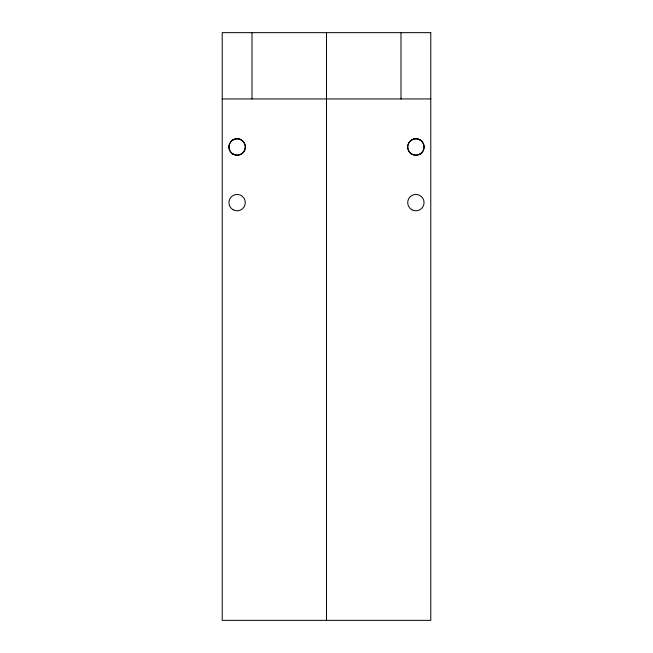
<?xml version="1.0" encoding="UTF-8"?>
<svg xmlns="http://www.w3.org/2000/svg" width="653" height="653" viewBox="0 0 653 653"><rect width="100%" height="100%" fill="white"/><g stroke="black" fill="none" stroke-linecap="round" stroke-linejoin="round"><path stroke-width="0.98" d="M245.242 148.002L245.299 147.325A15.672 11.077 0 0 0 244.451 143.317L244.091 142.689M408.909 142.689L408.149 144.297A16.023 11.33 0 0 0 407.701 147.325L407.758 148.002M409.113 142.378L409.823 141.481A9.983 7.061 0 0 1 411.21 140.256L411.578 140.02M231.048 152.5A11.787 8.334 0 0 1 230.346 151.594L229.374 149.676A15.729 11.125 0 0 1 228.983 148.002L228.925 147.325A16.023 11.33 0 0 1 229.374 144.297L231.048 141.481A9.983 7.061 0 0 1 232.444 140.256L234.239 139.318A6.857 5.004 1.2 0 1 234.917 139.097L236.37 138.828A5.812 4.106 0 0 1 237.863 138.828L239.316 139.097A6.652 4.702 0 0 1 239.994 139.318L241.235 139.905M245.193 148.345A15.305 10.823 0 0 1 244.451 150.655L243.675 151.904A11.591 8.195 0 0 1 243.177 152.5L242.908 152.786A9.722 6.873 0 0 1 241.79 153.724L240.639 154.386A7.175 5.069 0 0 1 239.994 154.663L238.353 155.088M420.377 153.839L420.556 153.724A9.722 6.873 0 0 0 421.675 152.786L421.952 152.5A11.591 8.195 0 0 0 422.442 151.904L423.209 150.655A15.305 10.823 0 0 0 424.009 148.002L424.075 147.325A15.672 11.077 0 0 0 423.217 143.317L421.952 141.481A9.983 7.061 0 0 0 420.556 140.256L418.761 139.318A6.652 4.702 0 0 0 418.083 139.097L416.63 138.828A5.812 4.106 0 0 0 415.137 138.828L413.684 139.097A6.857 5.004 1.2 0 0 413.006 139.318L411.765 139.905A8.195 8.195 0 0 0 411.79 154.084L412.361 154.386A7.175 5.069 0 0 0 413.006 154.663L414.647 155.088M420.189 153.961L419.406 154.386A7.175 5.069 0 0 1 418.761 154.663L417.128 155.088M238.108 155.12L237.863 155.145A5.812 4.106 0 0 1 236.37 155.145L236.117 155.12M416.883 155.12L416.63 155.145A5.812 4.106 0 0 1 415.137 155.145L414.892 155.12M222.216 98.938L430.784 98.938M235.872 155.088L234.239 154.663A7.175 5.069 0 0 1 233.594 154.386L232.811 153.961M241.422 140.02L241.781 140.256A9.983 7.061 0 0 1 243.177 141.481L243.887 142.378M407.807 148.345A15.729 11.125 0 0 0 408.141 149.676L409.113 151.602A11.787 8.334 0 0 0 409.823 152.5L410.092 152.786A9.722 6.873 0 0 0 411.21 153.724L411.765 154.075A8.195 8.195 0 0 0 424.075 146.99A8.195 8.195 0 0 0 411.79 139.889M231.048 152.5L231.325 152.786A9.722 6.873 0 0 0 232.444 153.724L232.623 153.839M400.991 32.65L400.991 98.938M326.5 32.65L326.5 620.35M252.009 32.65L252.009 98.938M241.781 153.724A8.35 5.91 0 0 1 241.039 154.181M233.194 154.181A8.35 5.91 0 0 1 232.444 153.724M232.444 140.256A8.35 5.91 0 0 1 233.194 139.791M234.239 139.318A6.652 4.702 0 0 1 234.917 139.097M239.316 139.097A6.857 5.004 -1.2 0 1 239.994 139.318M241.039 139.791A8.35 5.91 0 0 1 241.781 140.256M411.219 140.256A8.35 5.91 0 0 1 411.961 139.791M413.006 139.318A6.652 4.702 0 0 1 413.684 139.097M418.083 139.097A6.857 5.004 -1.2 0 1 418.761 139.318M419.806 139.791A8.35 5.91 0 0 1 420.556 140.256M420.556 153.724A8.35 5.91 0 0 1 419.806 154.181M411.961 154.181A8.35 5.91 0 0 1 411.219 153.724M430.784 32.65L222.216 32.65L222.216 620.35L430.784 620.35L430.784 32.65M233.015 209.719A8.195 8.195 0 0 0 245.308 202.626A8.195 8.195 0 0 0 233.015 195.533A8.195 8.195 0 0 0 233.015 209.719M233.015 154.084A8.195 8.195 0 0 0 245.308 146.99A8.195 8.195 0 0 0 233.015 139.889A8.195 8.195 0 0 0 233.015 154.084M411.79 209.719A8.195 8.195 0 0 0 424.075 202.626A8.195 8.195 0 0 0 411.79 195.533A8.195 8.195 0 0 0 411.79 209.719"/></g></svg>
